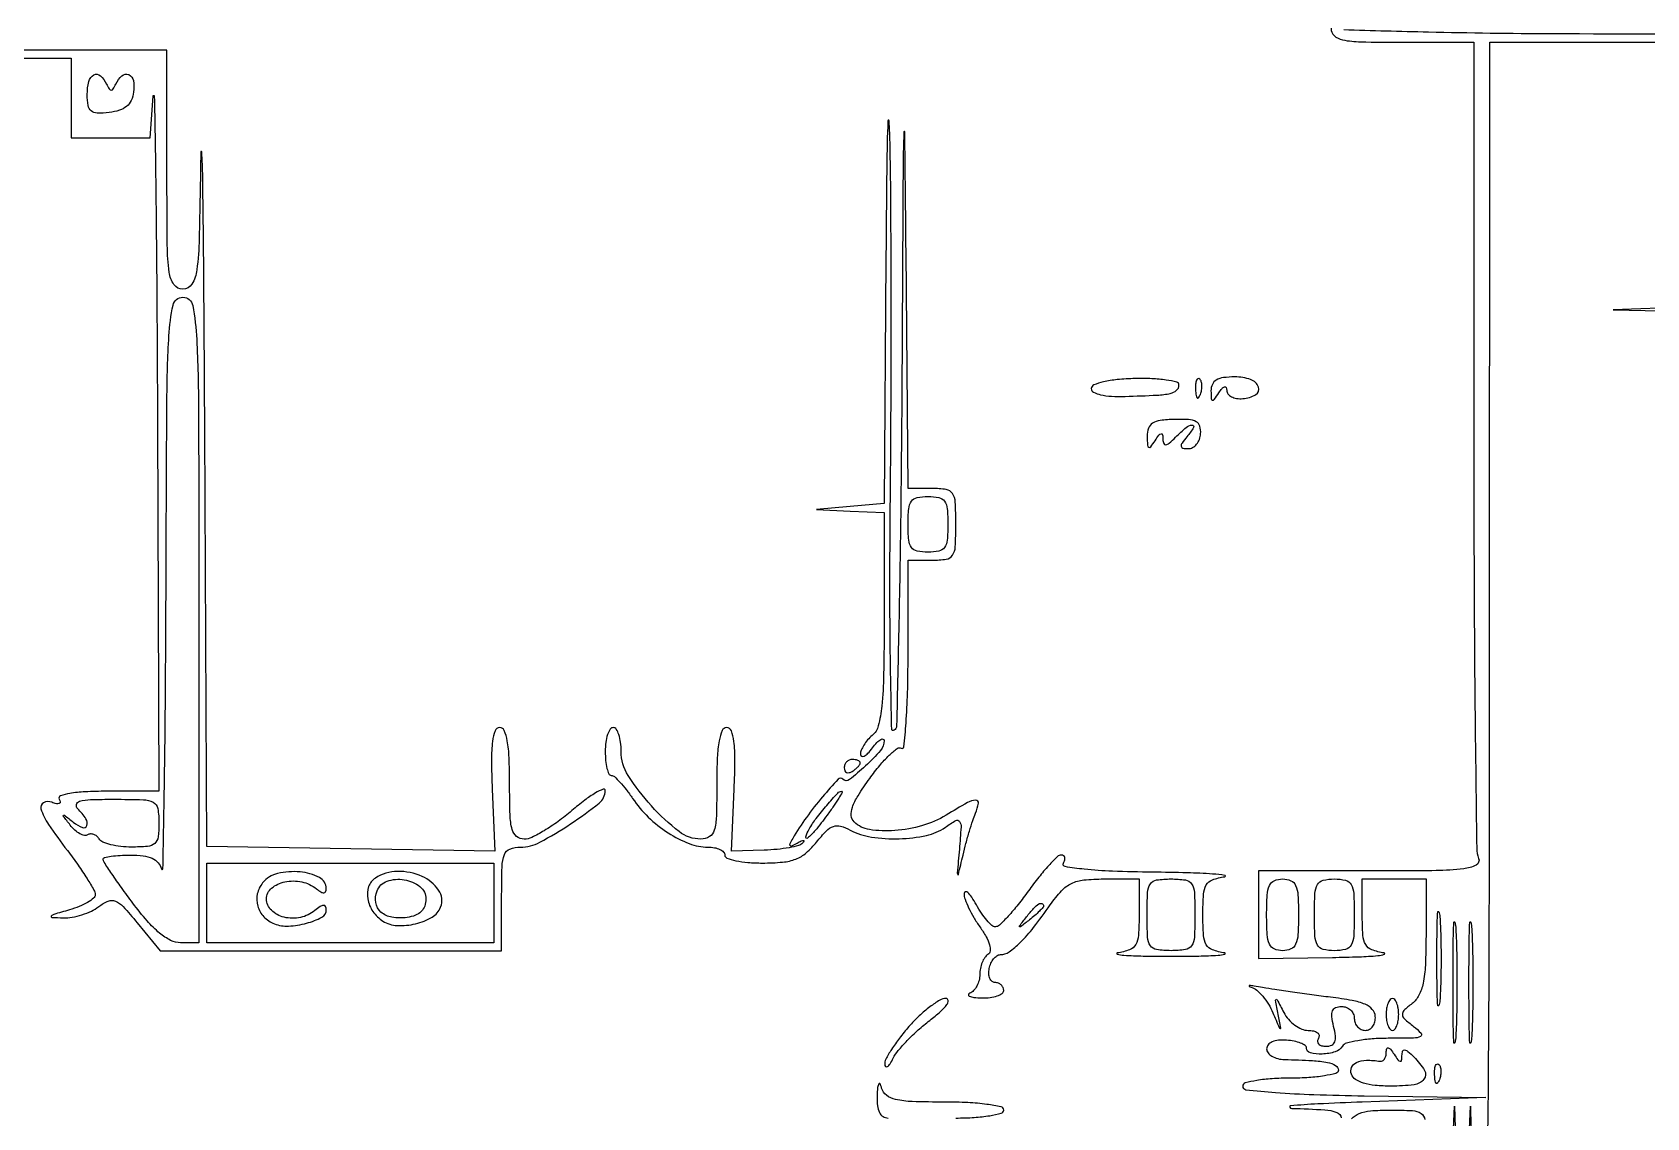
# Model space of a CAD drawing. Extents: x 23 to 255, y 40 to 184.
# Drawn here: x 183.42 to 200.56, y 70.64 to 82.17 of the extents above; entities that cross this region are included whole.
import ezdxf

# ---------------------------------------------------------------- set-up
doc = ezdxf.new("R2010")
doc.units = 0
doc.header["$MEASUREMENT"] = 0

msp = doc.modelspace()

# ---------------------------------------------------------------- linework, layer by layer
for points in [[(207.919475, 175.632891, 0.000007), (191.762556, 175.634099, 0.00002), (173.0434, 175.634494, 0.000013), (151.49745, 175.633531), (95.9364, 175.6296)], [(201.902998, 82.1466, -0.000942), (199.554552, 82.151025, -0.004749), (198.242514, 82.168432, -0.002204), (197.343853, 82.192858, -0.297239)], [(197.209279, 82.21005, 0.224524), (197.24177, 82.132476, 0.135502), (197.332699, 82.087077, 0.043474), (197.52589, 82.066363, 0.004979), (197.964, 82.062), (198.7254, 82.062), (198.7254, 77.796619, 0.001126), (198.729104, 76.151875, 0.001792), (198.740484, 74.744885, 0.00036), (198.755834, 73.506325, 0.088554), (198.776751, 73.397419, -0.382297), (198.749761, 73.326553, -0.090232), (198.617768, 73.286211, -0.026395), (198.323908, 73.26742, -0.002771), (197.634651, 73.2636), (196.4412, 73.2636), (196.4412, 72.7983), (196.4412, 72.333), (197.22375, 72.345676, 0.004573), (197.509729, 72.352925, 0.013109), (197.708085, 72.364981, 0.061553), (197.774965, 72.379227, 0.783512), (197.77365, 72.393595, -0.04931), (197.642129, 72.427022, -0.178763), (197.577256, 72.481799, -0.114396), (197.547693, 72.581598, -0.015049), (197.541, 72.803919), (197.541, 73.179), (197.8794, 73.179), (198.2178, 73.179), (198.2178, 72.574977, -0.010592), (198.211212, 72.264013, -0.040191), (198.187437, 72.071231, -0.067679), (198.142654, 71.943903, -0.109614), (198.06975, 71.855877, 0.023392), (197.984062, 71.782595, 0.224469), (197.966941, 71.739087, 0.196402), (197.988631, 71.694707, 0.017611), (198.08592, 71.6139, -0.041488), (198.165709, 71.540924, -0.507468), (198.158979, 71.506332, -0.105875), (198.085994, 71.489362, -0.004373), (197.815962, 71.487, 0.018137), (197.645855, 71.480828, 0.024917), (197.493966, 71.462149, 0.023284), (197.373734, 71.435421, 0.190225), (197.3295, 71.4024, -0.181269), (197.253958, 71.343943, -0.062959), (197.116095, 71.319684, -0.071041), (196.990177, 71.331481, -0.346871), (196.9488, 71.383948, 0.249843), (196.934589, 71.410614, 0.053761), (196.886672, 71.435807, 0.044197), (196.818318, 71.456078, 0.029356), (196.7373, 71.4676, 0.043674), (196.651816, 71.467197, 0.07975), (196.584416, 71.449903, 0.113825), (196.541509, 71.418155, 0.178642), (196.5258, 71.375591, 0.167607), (196.540332, 71.333457, 0.092034), (196.581715, 71.296942, 0.073781), (196.643338, 71.271457, 0.055435), (196.71615, 71.261634, -0.006746), (197.012438, 71.250717, -0.036289), (197.172483, 71.230953, -0.081702), (197.258102, 71.198877, -0.268512), (197.2872, 71.1486, -0.339565), (197.261547, 71.115182, -0.024068), (197.13915, 71.088675, -0.025878), (196.97556, 71.070043, -0.015416), (196.7796, 71.064, 0.015416), (196.58364, 71.057957, 0.025878), (196.42005, 71.039325, 0.024068), (196.297653, 71.012818, 0.339565), (196.272, 70.9794, 0.384264), (196.306114, 70.941566, 0.006032), (196.620135, 70.912828, 0.011304), (197.026514, 70.889806, 0.005049), (197.56215, 70.877009), (198.8523, 70.859219), (197.541, 70.8102, 0.002579), (197.068764, 70.790107, 0.010345), (196.780314, 70.770354, 0.526548), (196.772515, 70.75649, 0.27738), (196.79283, 70.743391, -0.0059), (197.144727, 70.728115, -0.080518), (197.269547, 70.700744, -0.252138), (197.318361, 70.642819, -0.099596)], [(180.495097, 81.8928), (183.8358, 81.8928), (183.8358, 81.4698), (183.8358, 81.0468), (184.254379, 81.0468), (184.672958, 81.0468), (184.704029, 81.49095, -0.95651), (184.716985, 81.490621, -0.001397), (184.730571, 80.655261, -0.00158), (184.742549, 79.493426, -0.000788), (184.75075, 78.02235), (184.7664, 74.1096), (184.211507, 74.1096, 0.011289), (183.98204, 74.104418, 0.029893), (183.818847, 74.087232, 0.047413), (183.720394, 74.0611, 0.47389), (183.708301, 74.025969, -0.1144), (183.717943, 73.997426, -0.32948), (183.707845, 73.980527, -0.155351), (183.677743, 73.97789, -0.036408), (183.628694, 73.99272, 0.213669), (183.539616, 73.987852, 0.36692), (183.512978, 73.923386, 0.071754), (183.594461, 73.756728, 0.013491), (183.7935, 73.480848, -0.009394), (183.90692, 73.326326, -0.0129), (184.002621, 73.182959, -0.009615), (184.076308, 73.06102, -0.131842), (184.0896, 73.011487, -0.22406), (184.072375, 72.974978, -0.039976), (184.008833, 72.930643, -0.036427), (183.919956, 72.886998, -0.025645), (183.81465, 72.850649, 0.00271), (183.648919, 72.801821, 0.159794), (183.623474, 72.784081, 0.601027), (183.62966, 72.77085, 0.006949), (183.7512, 72.76632, 0.050067), (183.844164, 72.773465, 0.032625), (183.94876, 72.799281, 0.03272), (184.048532, 72.83828, 0.052432), (184.126744, 72.885462, -0.061354), (184.227876, 72.944043, -0.203021), (184.303224, 72.944184, -0.108798), (184.385095, 72.886294, -0.012303), (184.534753, 72.713572), (184.778718, 72.4176), (186.591459, 72.4176), (188.4042, 72.4176), (188.4042, 72.9675, -0.006618), (188.408724, 73.309249, -0.080281), (188.432996, 73.437749, -0.218177), (188.490951, 73.496741, -0.091414), (188.603007, 73.5174, 0.122366), (188.809443, 73.56869, 0.024987), (189.135266, 73.762675, 0.020876), (189.439982, 73.984251, 0.228962), (189.504, 74.116723, 0.531644), (189.481116, 74.132162, 0.039107), (189.400122, 74.091837, 0.028028), (189.286143, 74.014501, 0.013938), (189.150372, 73.904692, -0.019673), (189.003692, 73.788817, -0.022892), (188.855393, 73.690916, -0.022693), (188.724073, 73.620477, -0.112206), (188.642772, 73.602, -0.173311), (188.562751, 73.630596, -0.158816), (188.515449, 73.704496, -0.056538), (188.493583, 73.85809, -0.007115), (188.4888, 74.1942, 0.010079), (188.483266, 74.468687, 0.034097), (188.463866, 74.646817, 0.056672), (188.431799, 74.754325, 0.299998), (188.38305, 74.786599, 0.314844), (188.334141, 74.752549, 0.058342), (188.307037, 74.639867, 0.032165), (188.296379, 74.446927, 0.008017), (188.304329, 74.130949), (188.331357, 73.4751), (186.803431, 73.499935), (185.275505, 73.52477), (185.252832, 77.941435, 0.000573), (185.242738, 79.548862, 0.001783), (185.230832, 80.632021, 0.013145), (185.21992, 80.89902, 0.960252), (185.209779, 80.89875, -0.001917), (185.193358, 79.976118, -0.026895), (185.168381, 79.645516, -0.101352), (185.11639, 79.494321, -0.265375), (185.0202, 79.4394, -0.245279), (184.925648, 79.488752, -0.119596), (184.87497, 79.619175, -0.030926), (184.85456, 79.907307, -0.002222), (184.851, 80.7084), (184.851, 81.9774), (180.799251, 81.9774, 0.001072)], [(198.871331, 70.107982, 0.002229), (198.887912, 72.20961, 0.000811), (198.893305, 75.18825), (198.8946, 82.062), (200.3328, 82.062), (201.771, 82.062)], [(193.2264, 70.641, 0.015416), (193.42236, 70.647043, 0.025878), (193.58595, 70.665675, 0.024068), (193.708347, 70.692182, 0.339565), (193.734, 70.7256, 0.354299), (193.705947, 70.76022, 0.01874), (193.555776, 70.786202, 0.021798), (193.354865, 70.804385, 0.011668), (193.105703, 70.8102, -0.007766), (192.763014, 70.815523, -0.046875), (192.58667, 70.837636, -0.107414), (192.489417, 70.882525, -0.168761), (192.438717, 70.95825, 0.049066), (192.422089, 71.003291, 0.602595), (192.407803, 71.003783, 0.109045), (192.396188, 70.966672, 0.010989), (192.390214, 70.87365, 0.03699), (192.393467, 70.771335, 0.090377), (192.414653, 70.699289, 0.135487), (192.453163, 70.656739, 0.142417), (192.5073, 70.641, -0.280451)], [(197.428265, 70.632227, -0.117922), (197.507995, 70.689302, -0.077796), (197.629004, 70.717795, -0.018995), (197.834374, 70.7256, -0.011967), (198.074888, 70.719843, -0.135024), (198.164698, 70.69045, -0.213345), (198.206701, 70.624294, -0.036343)], [(198.6408, 69.6258), (198.690623, 70.7679), (198.709307, 69.6681, 0.006742)]]:
    msp.add_lwpolyline(points, format="xyb")
for points in [[(184.20945, 81.61785, 0.029131), (184.237184, 81.566458, 0.260055), (184.2588, 81.5544, 0.260055), (184.280416, 81.566458, 0.029131), (184.30815, 81.61785, -0.099487), (184.373605, 81.706697, -0.297878), (184.444633, 81.71805, -0.245708), (184.49457, 81.654814, -0.08209), (184.497334, 81.53325, -0.072404), (184.471202, 81.444265, -0.11152), (184.4227, 81.380769, -0.098515), (184.346743, 81.339276, -0.047288), (184.23765, 81.316131, -0.031046), (184.110036, 81.309426, -0.170664), (184.046205, 81.332557, -0.185524), (184.013887, 81.38924, -0.037847), (184.005, 81.506481, -0.060054), (184.021766, 81.645572, -0.211075), (184.075504, 81.715391, -0.320658), (184.144112, 81.706992, -0.098253)], [(192.483903, 79.761514), (192.465, 77.164929), (192.10545, 77.132545), (191.7459, 77.10016), (192.10545, 77.08538), (192.465, 77.0706), (192.465, 75.938859, -0.004458), (192.45975, 75.350051, -0.021101), (192.43951, 75.01329, -0.035575), (192.40306, 74.805121, -0.15974), (192.3381, 74.7018, 0.041094), (192.289745, 74.654453, 0.039927), (192.249267, 74.599398, 0.042752), (192.221794, 74.545141, 0.10323), (192.213891, 74.501091, 0.282417), (192.226849, 74.481256, 0.239048), (192.252277, 74.481961, 0.079596), (192.292767, 74.513115, 0.027143), (192.340791, 74.56992, -0.023524), (192.388627, 74.627339, -0.066922), (192.428513, 74.66063, -0.212238), (192.45286, 74.664151, -0.33587), (192.465, 74.648117, -0.179941), (192.426123, 74.543587, -0.026725), (192.267626, 74.378679, -0.02383), (192.09669, 74.23349, -0.37694), (192.026371, 74.238029, 0.425282), (191.975967, 74.23708, 0.01118), (191.81135, 74.051422, 0.019511), (191.639943, 73.832391, 0.022338), (191.494184, 73.610079, 0.018148), (191.463093, 73.553082, 0.318197), (191.466133, 73.533376, 0.324014), (191.485583, 73.529938, 0.01849), (191.542479, 73.560192, -0.015864), (191.585424, 73.583319, -0.110362), (191.608443, 73.589011, -0.557372), (191.613416, 73.58136, -0.073705), (191.600182, 73.561495, -0.142156), (191.556688, 73.534617, -0.021105), (191.455211, 73.510975, -0.022347), (191.32967, 73.493025, -0.017568), (191.192491, 73.484482), (190.845918, 73.4751), (190.872909, 74.130949, 0.008018), (190.88084, 74.446915, 0.032163), (190.870169, 74.63986, 0.058332), (190.84306, 74.752549, 0.31484), (190.79415, 74.786599, 0.299998), (190.745401, 74.754325, 0.056672), (190.713334, 74.646817, 0.034097), (190.693934, 74.468687, 0.010079), (190.6884, 74.1942, -0.006583), (190.683793, 73.844308, -0.063075), (190.661207, 73.697175, -0.183695), (190.609774, 73.62833, -0.142406), (190.5192, 73.602, -0.167436), (190.288693, 73.681417, -0.042374), (189.994063, 73.95495, -0.04291), (189.747182, 74.278329, -0.142524), (189.6732, 74.5326, 0.031626), (189.667044, 74.629827, 0.048861), (189.648349, 74.711846, 0.06271), (189.621109, 74.768671, 0.254951), (189.5886, 74.7864, 0.254951), (189.556091, 74.768671, 0.06271), (189.528851, 74.711846, 0.048861), (189.510156, 74.629827, 0.031626), (189.504, 74.5326, 0.023596), (189.508594, 74.435318, 0.037614), (189.522638, 74.353282, 0.043685), (189.542885, 74.294567, 0.295035), (189.56745, 74.278557, -0.18618), (189.600957, 74.265484, -0.02061), (189.660418, 74.206504, -0.022891), (189.727419, 74.127356, -0.016608), (189.794837, 74.033612, 0.054), (189.961304, 73.835239, 0.048084), (190.172595, 73.66831, 0.050837), (190.395534, 73.554795, 0.092607), (190.595703, 73.5174, -0.045754), (190.663566, 73.511177, -0.065676), (190.720919, 73.492549, -0.08571), (190.759646, 73.465122, -0.19844), (190.773, 73.4328, 0.315877), (190.7961, 73.399884, 0.034478), (190.89011, 73.373051, 0.032298), (191.018863, 73.354312, 0.019991), (191.171672, 73.3482, 0.02223), (191.387563, 73.357803, 0.070142), (191.528318, 73.390606, 0.086319), (191.638087, 73.456588, 0.046088), (191.748095, 73.57112, -0.023995), (191.851615, 73.688885, -0.115589), (191.926144, 73.736818, -0.154996), (192.002421, 73.7394, -0.054477), (192.105261, 73.69802, 0.086029), (192.32942, 73.623796, 0.044475), (192.62501, 73.606267, 0.044615), (192.913857, 73.640753, 0.101096), (193.114801, 73.727971, -0.023761), (193.227427, 73.799132, -0.399008), (193.266535, 73.789424, -0.159711), (193.281374, 73.731654, -0.005453), (193.263325, 73.495321, 0.000425), (193.241449, 73.242395, 0.162345), (193.245687, 73.224808, 0.664886), (193.252911, 73.225982, 0.000708), (193.302378, 73.4328, -0.007681), (193.333927, 73.557021, -0.006797), (193.370522, 73.68541, -0.00684), (193.406641, 73.800161, -0.020603), (193.435529, 73.87695, 0.059767), (193.466221, 73.983031, 0.482912), (193.436755, 74.015462, 0.112935), (193.348446, 73.988973, 0.007798), (193.122695, 73.856116, -0.066825), (192.871821, 73.745863, -0.051773), (192.577774, 73.693217, -0.054572), (192.309878, 73.702684, -0.161645), (192.147533, 73.784107, -0.177915), (192.116455, 73.851293, -0.106177), (192.128049, 73.93966, -0.055826), (192.188195, 74.063051, -0.014429), (192.312229, 74.246727, -0.017706), (192.417944, 74.383444, -0.028253), (192.518614, 74.491482, -0.027388), (192.604348, 74.565088, -0.311596), (192.646616, 74.567226, 0.554259), (192.675474, 74.581475, 0.006522), (192.697596, 74.835401, 0.01182), (192.713641, 75.154641, 0.006645), (192.7188, 75.542807), (192.7188, 76.563), (192.9726, 76.563, 0.036189), (193.124979, 76.574043, 0.212646), (193.19115, 76.615875, 0.135673), (193.220604, 76.705263, 0.012152), (193.2264, 76.9437, 0.012161), (193.220607, 77.181843, 0.13508), (193.19122, 77.271367, 0.21274), (193.125225, 77.313283, 0.036673), (192.973859, 77.3244), (192.721318, 77.3244), (192.697601, 79.84125, 0.000612), (192.684086, 81.110488, 0.977104), (192.674652, 81.110594, 0.007134), (192.665705, 80.667304, 0.000166), (192.654042, 78.577243, -0.001567), (192.641869, 77.124792, -0.002571), (192.62139, 75.895473, -0.000315), (192.596878, 74.802762, -0.253578), (192.57075, 74.757102, -0.580918), (192.545183, 74.771009, -0.000828), (192.532831, 75.441479, -0.004171), (192.526316, 76.215151, -0.002439), (192.530765, 77.142059, 0.001394), (192.537865, 78.172525, 0.001173), (192.539784, 79.264225, 0.001183), (192.53684, 80.260955, 0.003275), (192.528517, 80.9622, 0.01265), (192.516828, 81.229418, 0.948282), (192.504731, 81.229225, 0.006492), (192.492944, 80.741388, 0.000973)], [(185.1894, 75.9285), (185.1894, 72.5022), (184.995958, 72.5022, -0.116997), (184.890329, 72.52726, -0.056637), (184.773397, 72.603707, -0.041161), (184.641418, 72.732829, -0.018193), (184.488358, 72.923003, -0.004729), (184.367966, 73.087486, -0.007129), (184.266484, 73.233265, -0.003288), (184.183091, 73.358547, -0.146208), (184.1742, 73.388303, -0.347396), (184.188026, 73.4058, -0.020272), (184.259357, 73.419729, -0.023658), (184.35296, 73.429593, -0.014424), (184.464097, 73.4328, -0.030212), (184.599754, 73.424596, -0.075773), (184.69499, 73.398026, -0.108169), (184.75728, 73.351762, -0.115727), (184.792683, 73.28475, 0.871229), (184.808527, 73.286631, 0.000711), (184.82289, 74.093473, 0.002124), (184.83466, 75.063545, 0.001182), (184.841186, 76.24575, -0.000764), (184.850684, 78.272851, -0.012826), (184.87207, 78.943792, -0.038505), (184.916323, 79.270855, -0.353551), (185.0202, 79.3548, -0.361775), (185.125076, 79.26749, -0.03325), (185.167206, 78.905362, -0.011655), (185.186348, 78.170197, -0.000681)], [(195.934895, 78.36075, 0.011938), (195.937598, 78.277934, 0.327416), (195.950681, 78.262061, 0.309569), (195.970533, 78.269347, 0.011213), (196.0182, 78.3396, -0.027647), (196.052085, 78.386171, -0.145903), (196.077928, 78.403728, -0.377982), (196.094638, 78.39635, -0.105226), (196.101505, 78.366008, 0.170028), (196.115114, 78.328692, 0.102591), (196.152122, 78.298779, 0.08033), (196.207182, 78.280839, 0.057528), (196.272, 78.278261, 0.109901), (196.409092, 78.319785, 0.367715), (196.439131, 78.401311, 0.228941), (196.356077, 78.481679, 0.079879), (196.1874, 78.5088, 0.031504), (196.066823, 78.501195, 0.101429), (195.991114, 78.47542, 0.15427), (195.949492, 78.429317, 0.109684)], [(194.6646, 78.384533, 0.283246), (194.687855, 78.346776, 0.060298), (194.763692, 78.319412, 0.043254), (194.877792, 78.303406, 0.021412), (195.02415, 78.301928, 0.004013), (195.362076, 78.315703, 0.039428), (195.503389, 78.333831, 0.126183), (195.569944, 78.366594, 0.218982), (195.5952, 78.421495, 0.342072), (195.570863, 78.452905, 0.025962), (195.458518, 78.475738, 0.027185), (195.308276, 78.489938, 0.016547), (195.1299, 78.491148, 0.01647), (194.940379, 78.479908, 0.033279), (194.792772, 78.456282, 0.040448), (194.691274, 78.424206, 0.304917)], [(195.771079, 78.37485, 0.018894), (195.776074, 78.311711, 0.168741), (195.78803, 78.287028, 0.470617), (195.803448, 78.288487, 0.054073), (195.822191, 78.323737, 0.051402), (195.835392, 78.370003, 0.05415), (195.838558, 78.417172, 0.060344), (195.831861, 78.458229, 0.126455), (195.815513, 78.485888, 0.296942), (195.796997, 78.489797, 0.208169), (195.781376, 78.474354, 0.077125), (195.772009, 78.433747, 0.028489)], [(195.258095, 77.877593, 0.011449), (195.260939, 77.78411, 0.2598), (195.274767, 77.762135, 0.373195), (195.295949, 77.76673, 0.017273), (195.3414, 77.832, -0.015598), (195.382441, 77.89136, -0.191096), (195.405408, 77.905664, -0.416014), (195.420236, 77.895321, -0.040439), (195.424705, 77.847107, 0.083657), (195.432884, 77.801775, 0.359832), (195.454778, 77.788813, 0.140477), (195.492492, 77.806357, 0.01772), (195.558943, 77.868257, -0.01964), (195.671716, 77.972503, -0.165715), (195.735087, 77.997697, -0.606286), (195.750291, 77.971789, -0.033354), (195.6798, 77.8743, 0.018389), (195.627554, 77.806416, 0.184185), (195.618685, 77.772378, 0.328709), (195.636662, 77.752869, 0.047804), (195.693738, 77.7474, 0.128788), (195.740162, 77.759559, 0.092425), (195.781482, 77.794128, 0.08189), (195.811441, 77.845684, 0.072074), (195.824976, 77.906473, 0.094188), (195.816041, 77.985467, 0.19542), (195.777383, 78.032647, 0.110417), (195.697749, 78.055412, 0.021289), (195.546879, 78.057815, 0.0241), (195.396787, 78.046563, 0.109158), (195.314552, 78.017429, 0.172252), (195.272201, 77.964159, 0.084717)], [(193.1418, 76.9437, -0.021436), (193.134667, 76.777412, -0.13443), (193.105543, 76.69836, -0.189121), (193.045544, 76.659331, -0.050766), (192.9303, 76.6476, -0.050766), (192.815056, 76.659331, -0.189121), (192.755057, 76.69836, -0.13443), (192.725933, 76.777412, -0.021436), (192.7188, 76.9437, -0.021436), (192.725933, 77.109988, -0.13443), (192.755057, 77.18904, -0.189121), (192.815056, 77.228069, -0.050766), (192.9303, 77.2398, -0.050766), (193.045544, 77.228069, -0.189121), (193.105543, 77.18904, -0.13443), (193.134667, 77.109988, -0.021436)], [(192.042, 74.358407, 0.108972), (192.048623, 74.328379, 0.182303), (192.066851, 74.310491, 0.161196), (192.094274, 74.307859, 0.082592), (192.1266, 74.3211, 0.029505), (192.158983, 74.343857, 0.035638), (192.186349, 74.368986, 0.038439), (192.205655, 74.392865, 0.151918), (192.2112, 74.410693, 0.210953), (192.204901, 74.424959, 0.081139), (192.186349, 74.437041, 0.061769), (192.158989, 74.445264, 0.042167), (192.1266, 74.448, 0.105053), (192.09432, 74.441142, 0.099167), (192.066851, 74.421682, 0.09642), (192.04844, 74.392607, 0.093332)], [(191.859423, 73.8558, -0.01094), (191.732753, 73.692087, -0.057336), (191.651614, 73.612483, -0.730053), (191.633705, 73.624734, -0.056782), (191.669175, 73.70775, -0.033007), (191.744802, 73.822372, -0.015471), (191.856606, 73.960586, -0.008283), (191.972664, 74.090883, -0.209634), (192.015345, 74.1096, -0.573877), (192.020909, 74.100078, -0.009435), (191.982627, 74.035046, -0.013841), (191.929154, 73.953176, -0.007594)], [(184.7664, 73.7712, -0.031897), (184.757028, 73.624447, -0.183574), (184.720991, 73.556989, -0.158351), (184.64591, 73.524985, -0.022216), (184.475293, 73.5174, -0.02735), (184.359951, 73.523714, -0.033859), (184.254089, 73.542657, -0.03606), (184.170262, 73.570143, -0.158376), (184.131047, 73.60338, 0.078968), (184.105529, 73.632998, 0.090809), (184.0732, 73.651546, 0.100776), (184.03921, 73.656297, 0.123519), (184.00874, 73.646611, -0.198601), (183.973856, 73.640929, -0.071164), (183.92601, 73.659636, -0.056811), (183.873469, 73.697808, -0.04105), (183.824236, 73.750981, -0.00161), (183.750438, 73.845743, -0.385159), (183.751213, 73.855812, -0.369968), (183.761544, 73.856329, -0.001578), (183.85695, 73.781991, 0.066056), (183.955373, 73.723907, 0.438889), (184.001543, 73.744854, 0.234009), (183.991066, 73.81813, 0.045939), (183.90348, 73.92348, -0.261897), (183.890447, 73.970007, -0.274342), (183.923573, 74.00385, -0.057162), (184.040378, 74.021074, -0.008051), (184.28418, 74.025, -0.007452), (184.600217, 74.02029, -0.11416), (184.705065, 73.992718, -0.233119), (184.753149, 73.926528, -0.042577)], [(193.996885, 73.0521, -0.012377), (193.886571, 72.90625, -0.017792), (193.781284, 72.783231, -0.013708), (193.689508, 72.68875, -0.195563), (193.646845, 72.6714, -0.183042), (193.609429, 72.685572, -0.0324), (193.555642, 72.739741, -0.031337), (193.497927, 72.814965, -0.023683), (193.443989, 72.90405, 0.01986), (193.395084, 72.986233, 0.063161), (193.353855, 73.034918, 0.257577), (193.328687, 73.041018, 0.329904), (193.314387, 73.02286, 0.094941), (193.323926, 72.963589, 0.023287), (193.362147, 72.872028, 0.023012), (193.416629, 72.769398, 0.021185), (193.481732, 72.669249, -0.026591), (193.547277, 72.565994, -0.057901), (193.583486, 72.479571, -0.090758), (193.58998, 72.414897, -0.238438), (193.566332, 72.376247, 0.106391), (193.533312, 72.344512, 0.051214), (193.505501, 72.292486, 0.047516), (193.486584, 72.229921, 0.049704), (193.4802, 72.165857, -0.06204), (193.472319, 72.102585, -0.059794), (193.449136, 72.04233, -0.064716), (193.41491, 71.993979, -0.110959), (193.37445, 71.966029, 0.239112), (193.360058, 71.949549, 0.378789), (193.368105, 71.933931, 0.068218), (193.4181, 71.921978, 0.017437), (193.50135, 71.916679, 0.034581), (193.590466, 71.920284, 0.053455), (193.665659, 71.936813, 0.07063), (193.717251, 71.962645, 0.246191), (193.734, 71.9946, 0.106506), (193.727045, 72.026878, 0.099407), (193.707327, 72.054349, 0.096023), (193.677861, 72.072764, 0.092041), (193.643197, 72.0792, -0.17594), (193.610906, 72.090925, -0.119541), (193.587442, 72.12269, -0.089197), (193.576711, 72.170605, -0.058233), (193.580905, 72.22725, -0.055263), (193.598462, 72.283871, -0.065551), (193.627328, 72.33181, -0.077027), (193.662561, 72.36425, -0.148678), (193.698901, 72.3753, 0.154217), (193.791264, 72.404482, 0.043048), (193.908813, 72.503108, 0.031213), (194.051846, 72.664794, 0.012258), (194.228995, 72.90405, -0.031995), (194.348942, 73.053354, -0.095135), (194.45374, 73.131435, -0.087995), (194.584747, 73.168412, -0.024895), (194.797261, 73.179), (195.1722, 73.179), (195.1722, 72.803919, -0.015049), (195.165507, 72.581598, -0.114396), (195.135944, 72.481799, -0.178763), (195.071071, 72.427022, -0.04931), (194.93955, 72.393595, 0.812191), (194.938817, 72.380569, 0.050314), (195.011328, 72.368704, 0.011381), (195.216561, 72.360721, 0.004029), (195.5106, 72.358352, 0.004029), (195.804639, 72.360721, 0.011381), (196.009872, 72.368704, 0.050314), (196.082383, 72.380569, 0.812191), (196.08165, 72.393595, -0.048942), (195.950403, 72.42685, -0.17761), (195.885486, 72.481253, -0.115399), (195.855785, 72.580077, -0.015543), (195.849, 72.7983, -0.015543), (195.855785, 73.016523, -0.115399), (195.885486, 73.115347, -0.17761), (195.950403, 73.16975, -0.048942), (196.08165, 73.203005, 0.857162), (196.081696, 73.217405, 0.023568), (195.95249, 73.231619, 0.008889), (195.683742, 73.243631, 0.003551), (195.315257, 73.250924, -0.005941), (194.888286, 73.261417, -0.016485), (194.588746, 73.282245, -0.016523), (194.385806, 73.309898, -0.532071), (194.3685, 73.3482, 0.066396), (194.383003, 73.380591, 0.139254), (194.383322, 73.407949, 0.191074), (194.369859, 73.42593, 0.138507), (194.345534, 73.4328, 0.196453), (194.303539, 73.415638, 0.013347), (194.212077, 73.320969, 0.017519), (194.107098, 73.197952, 0.012154)], [(185.867094, 73.137777, 0.120555), (185.810127, 73.020677, 0.123377), (185.81435, 72.891577, 0.12062), (185.87938, 72.777547, 0.11197), (185.99137, 72.702657, 0.104904), (186.142427, 72.678688, 0.05347), (186.333053, 72.709161, 0.054977), (186.494945, 72.772923, 0.278308), (186.543, 72.852571, 0.118849), (186.53475, 72.886789, 0.299457), (186.513466, 72.898854, 0.131702), (186.476953, 72.886425, 0.025685), (186.420757, 72.844465, -0.120895), (186.268301, 72.770425, -0.112267), (186.094393, 72.772533, -0.133976), (185.959874, 72.846385, -0.203321), (185.9085, 72.9675, -0.223187), (185.961871, 73.08111, -0.123706), (186.102944, 73.14861, -0.102026), (186.283086, 73.148029, -0.119131), (186.43725, 73.07475, 0.02983), (186.484978, 73.040588, 0.141905), (186.516906, 73.031419, 0.288393), (186.535844, 73.043394, 0.111819), (186.543, 73.07499, 0.283052), (186.469624, 73.194221, 0.09398), (186.263796, 73.253417, 0.081937), (186.025932, 73.236528, 0.162325)], [(187.063426, 73.188717, 0.172947), (186.992411, 73.097862, 0.124075), (186.982795, 72.968238, 0.106655), (187.037426, 72.833555, 0.103113), (187.143256, 72.73146, 0.130675), (187.294478, 72.68434, 0.069938), (187.490555, 72.703511, 0.072011), (187.666588, 72.774002, 0.171587), (187.756774, 72.879722, 0.247598), (187.735142, 73.060601, 0.137634), (187.559753, 73.206179, 0.109648), (187.298852, 73.259287, 0.13767)], [(187.6005, 72.9675, -0.083955), (187.587676, 72.891663, -0.114722), (187.550797, 72.833293, -0.102736), (187.488374, 72.792918, -0.057266), (187.400393, 72.769987, -0.076915), (187.239852, 72.77207, -0.140221), (187.122461, 72.828073, -0.174453), (187.068025, 72.927335, -0.131397), (187.081186, 73.052079, -0.221522), (187.187683, 73.155013, -0.124089), (187.370781, 73.1707, -0.126471), (187.53705, 73.097829, -0.23049)], [(195.7644, 72.7983, -0.012152), (195.758604, 72.559863, -0.135673), (195.72915, 72.470475, -0.212646), (195.662979, 72.428643, -0.036189), (195.5106, 72.4176, -0.036189), (195.358221, 72.428643, -0.212646), (195.29205, 72.470475, -0.135673), (195.262596, 72.559863, -0.012152), (195.2568, 72.7983, -0.012152), (195.262596, 73.036737, -0.135673), (195.29205, 73.126125, -0.212646), (195.358221, 73.167957, -0.036189), (195.5106, 73.179, -0.036189), (195.662979, 73.167957, -0.212646), (195.72915, 73.126125, -0.135673), (195.758604, 73.036737, -0.012152)], [(196.8642, 72.7983, -0.013964), (196.858341, 72.588542, -0.090841), (196.83365, 72.486337, -0.188085), (196.782605, 72.435766, -0.102588), (196.695, 72.4176, -0.102588), (196.607395, 72.435766, -0.188085), (196.55635, 72.486337, -0.090841), (196.531659, 72.588542, -0.013964), (196.5258, 72.7983, -0.013964), (196.531659, 73.008058, -0.090841), (196.55635, 73.110263, -0.188085), (196.607395, 73.160834, -0.102588), (196.695, 73.179, -0.102588), (196.782605, 73.160834, -0.188085), (196.83365, 73.110263, -0.090841), (196.858341, 73.008058, -0.013964)], [(197.4564, 72.7983, -0.012699), (197.450641, 72.571582, -0.114574), (197.4235, 72.47682, -0.210352), (197.363912, 72.431611, -0.058662), (197.2449, 72.4176, -0.058662), (197.125888, 72.431611, -0.210352), (197.0663, 72.47682, -0.114574), (197.039159, 72.571582, -0.012699), (197.0334, 72.7983, -0.012699), (197.039159, 73.025018, -0.114574), (197.0663, 73.11978, -0.210352), (197.125888, 73.164989, -0.058662), (197.2449, 73.179, -0.058662), (197.363912, 73.164989, -0.210352), (197.4235, 73.11978, -0.114574), (197.450641, 73.025018, -0.012699)], [(194.157, 72.893259, -0.184603), (194.150135, 72.875298, -0.013803), (194.11351, 72.836593, -0.017649), (194.065666, 72.792013, -0.012436), (194.00895, 72.745209, -0.001576), (193.913394, 72.670754, -0.377591), (193.9032, 72.6714, -0.377591), (193.902554, 72.681594, -0.001576), (193.977009, 72.77715, -0.017685), (194.052377, 72.866552, -0.065617), (194.108449, 72.914161, -0.241985), (194.140639, 72.917328, -0.307699)], [(198.364771, 71.88885, -0.067956), (198.353471, 71.834654, -0.813012), (198.342826, 71.836107, -0.014551), (198.335553, 72.014513, -0.002911), (198.333699, 72.333, -0.002911), (198.335553, 72.651487, -0.014551), (198.342826, 72.829893, -0.813012), (198.353471, 72.831346, -0.067956), (198.364771, 72.77715, -0.01099), (198.374456, 72.574948, -0.006471), (198.377588, 72.333, -0.006471), (198.374456, 72.091052, -0.01099)], [(198.534335, 71.50815, -0.051624), (198.52358, 71.439287, -0.855935), (198.513433, 71.440338, -0.01079), (198.506505, 71.669682, -0.002155), (198.50474, 72.0792, -0.002155), (198.506505, 72.488718, -0.01079), (198.513433, 72.718062, -0.855935), (198.52358, 72.719113, -0.051624), (198.534335, 72.65025, -0.008153), (198.543561, 72.390283, -0.004793), (198.546543, 72.0792, -0.004793), (198.543561, 71.768117, -0.008153)], [(198.703535, 71.50815, -0.051624), (198.69278, 71.439287, -0.855935), (198.682633, 71.440338, -0.01079), (198.675705, 71.669682, -0.002155), (198.67394, 72.0792, -0.002155), (198.675705, 72.488718, -0.01079), (198.682633, 72.718062, -0.855935), (198.69278, 72.719113, -0.051624), (198.703535, 72.65025, -0.008153), (198.712761, 72.390283, -0.004793), (198.715743, 72.0792, -0.004793), (198.712761, 71.768117, -0.008153)], [(196.362572, 72.030581, -0.10061), (196.420376, 71.998218, -0.039749), (196.484787, 71.933159, -0.037303), (196.545262, 71.849579, -0.038324), (196.592035, 71.75867, 0.000817), (196.658955, 71.600482, 0.219767), (196.669632, 71.590805, 0.564044), (196.675733, 71.596194, 0.001273), (196.649067, 71.7408, -0.001199), (196.621331, 71.891082, -0.366026), (196.627053, 71.901037, -0.375822), (196.637591, 71.89693, -0.001218), (196.707482, 71.76195, 0.060799), (196.756943, 71.689153, 0.054856), (196.824048, 71.627515, 0.058271), (196.897789, 71.585592, 0.10047), (196.966721, 71.5716, -0.052213), (197.024798, 71.565519, -0.113346), (197.065255, 71.546749, -0.187128), (197.081905, 71.519017, -0.183079), (197.0757, 71.487, 0.141522), (197.06673, 71.454889, 0.191343), (197.07799, 71.427251, 0.137237), (197.109622, 71.408589, 0.065153), (197.156919, 71.4024, 0.100752), (197.216859, 71.414602, 0.204216), (197.249624, 71.448647, 0.123723), (197.256924, 71.510664, 0.029227), (197.23734, 71.6139, -0.029142), (197.217603, 71.717851, -0.126491), (197.225195, 71.779627, -0.206124), (197.258655, 71.813418, -0.096238), (197.320329, 71.8254, -0.092135), (197.372273, 71.815746, -0.096052), (197.416429, 71.788123, -0.09939), (197.445979, 71.746917, -0.106399), (197.4564, 71.6985, 0.09145), (197.465335, 71.650055, 0.095834), (197.490916, 71.608877, 0.099512), (197.52907, 71.581322, 0.107183), (197.5739, 71.5716, 0.128753), (197.617771, 71.583088, 0.110029), (197.653433, 71.61509, 0.096945), (197.675273, 71.663095, 0.07838), (197.67965, 71.71965, 0.16401), (197.647883, 71.793889, 0.109886), (197.572198, 71.848203, 0.057233), (197.43553, 71.88887, 0.013963), (197.2026, 71.923349, -0.003066), (197.005848, 71.948105, -0.002644), (196.799428, 71.976476, -0.002662), (196.612473, 72.004195, -0.007707), (196.4835, 72.026061, 0.005527), (196.392471, 72.041901, 0.030978), (196.343285, 72.046802, 0.747364), (196.341369, 72.041107, 0.075607)], [(192.727564, 71.610956, 0.016729), (192.627445, 71.488924, 0.021233), (192.54381, 71.369557, 0.019822), (192.483262, 71.265996, 0.137115), (192.470726, 71.209106, 0.196032), (192.481111, 71.187205, 0.35761), (192.499674, 71.186202, 0.094237), (192.528096, 71.216712, 0.024392), (192.561233, 71.2755, -0.057762), (192.61409, 71.356193, -0.018335), (192.710356, 71.463338, -0.018032), (192.827303, 71.575857, -0.019135), (192.949831, 71.67735, 0.017045), (193.064509, 71.771536, 0.053133), (193.132019, 71.845036, 0.17671), (193.144832, 71.888453, 0.395926), (193.121887, 71.91, 0.13509), (193.05457, 71.891474, 0.02794), (192.951704, 71.822156, 0.02748), (192.837752, 71.725436, 0.022887)], [(197.7948, 71.7408, 0.037431), (197.799658, 71.676003, 0.056229), (197.814326, 71.621302, 0.073811), (197.83581, 71.583927, 0.229337), (197.861271, 71.5716, 0.229337), (197.886733, 71.583927, 0.073811), (197.908217, 71.621302, 0.056229), (197.922885, 71.676003, 0.037431), (197.927743, 71.7408, 0.037431), (197.922885, 71.805597, 0.056229), (197.908217, 71.860298, 0.073811), (197.886733, 71.897673, 0.229337), (197.861271, 71.91, 0.229337), (197.83581, 71.897673, 0.073811), (197.814326, 71.860298, 0.056229), (197.799658, 71.805597, 0.037431)], [(197.962705, 71.302693, -0.069511), (197.969954, 71.350532, -0.364721), (197.990527, 71.364075, -0.151296), (198.025824, 71.348413, -0.016868), (198.0909, 71.287586, -0.061031), (198.201296, 71.146362, -0.312831), (198.195197, 71.05237, -0.19764), (198.090659, 70.993981, -0.029791), (197.846151, 70.9794, -0.021796), (197.677274, 70.986765, -0.051552), (197.553759, 71.010543, -0.0754), (197.470425, 71.050153, -0.153735), (197.425806, 71.1063, -0.197242), (197.42747, 71.178361, -0.186351), (197.479319, 71.230665, -0.102701), (197.584674, 71.253848, -0.042154), (197.73135, 71.243218, 0.171629), (197.755609, 71.247717, 0.113698), (197.776542, 71.267207, 0.086875), (197.790898, 71.299238, 0.059013), (197.796095, 71.33895, -0.066727), (197.801735, 71.377436, -0.405416), (197.817569, 71.386538, -0.167501), (197.842156, 71.370409, -0.021149), (197.8794, 71.3178, 0.015598), (197.920441, 71.25844, 0.191096), (197.943408, 71.244136, 0.416014), (197.958236, 71.254479, 0.040439)], [(198.360191, 71.048137, -0.054073), (198.341448, 71.012887, -0.470617), (198.32603, 71.011428, -0.168741), (198.314074, 71.036111, -0.018894), (198.309079, 71.09925, -0.028489), (198.310009, 71.158147, -0.077125), (198.319376, 71.198754, -0.208169), (198.334997, 71.214197, -0.296942), (198.353513, 71.210288, -0.126455), (198.369861, 71.182629, -0.060344), (198.376558, 71.141572, -0.05415), (198.373392, 71.094403, -0.051402)]]:
    msp.add_lwpolyline(points, format="xyb", close=True)
for points in [[(200.98845, 79.248633), (200.2059, 79.220716), (201.0519, 79.203049)], [(198.4716, 69.6258), (198.521423, 70.7679), (198.5562, 69.6258)]]:
    msp.add_lwpolyline(points)
msp.add_lwpolyline([(188.3196, 72.9252), (188.3196, 72.5022), (186.7968, 72.5022), (185.274, 72.5022), (185.274, 72.9252), (185.274, 73.3482), (186.7968, 73.3482), (188.3196, 73.3482)], close=True)

doc.saveas('drawing.dxf')
